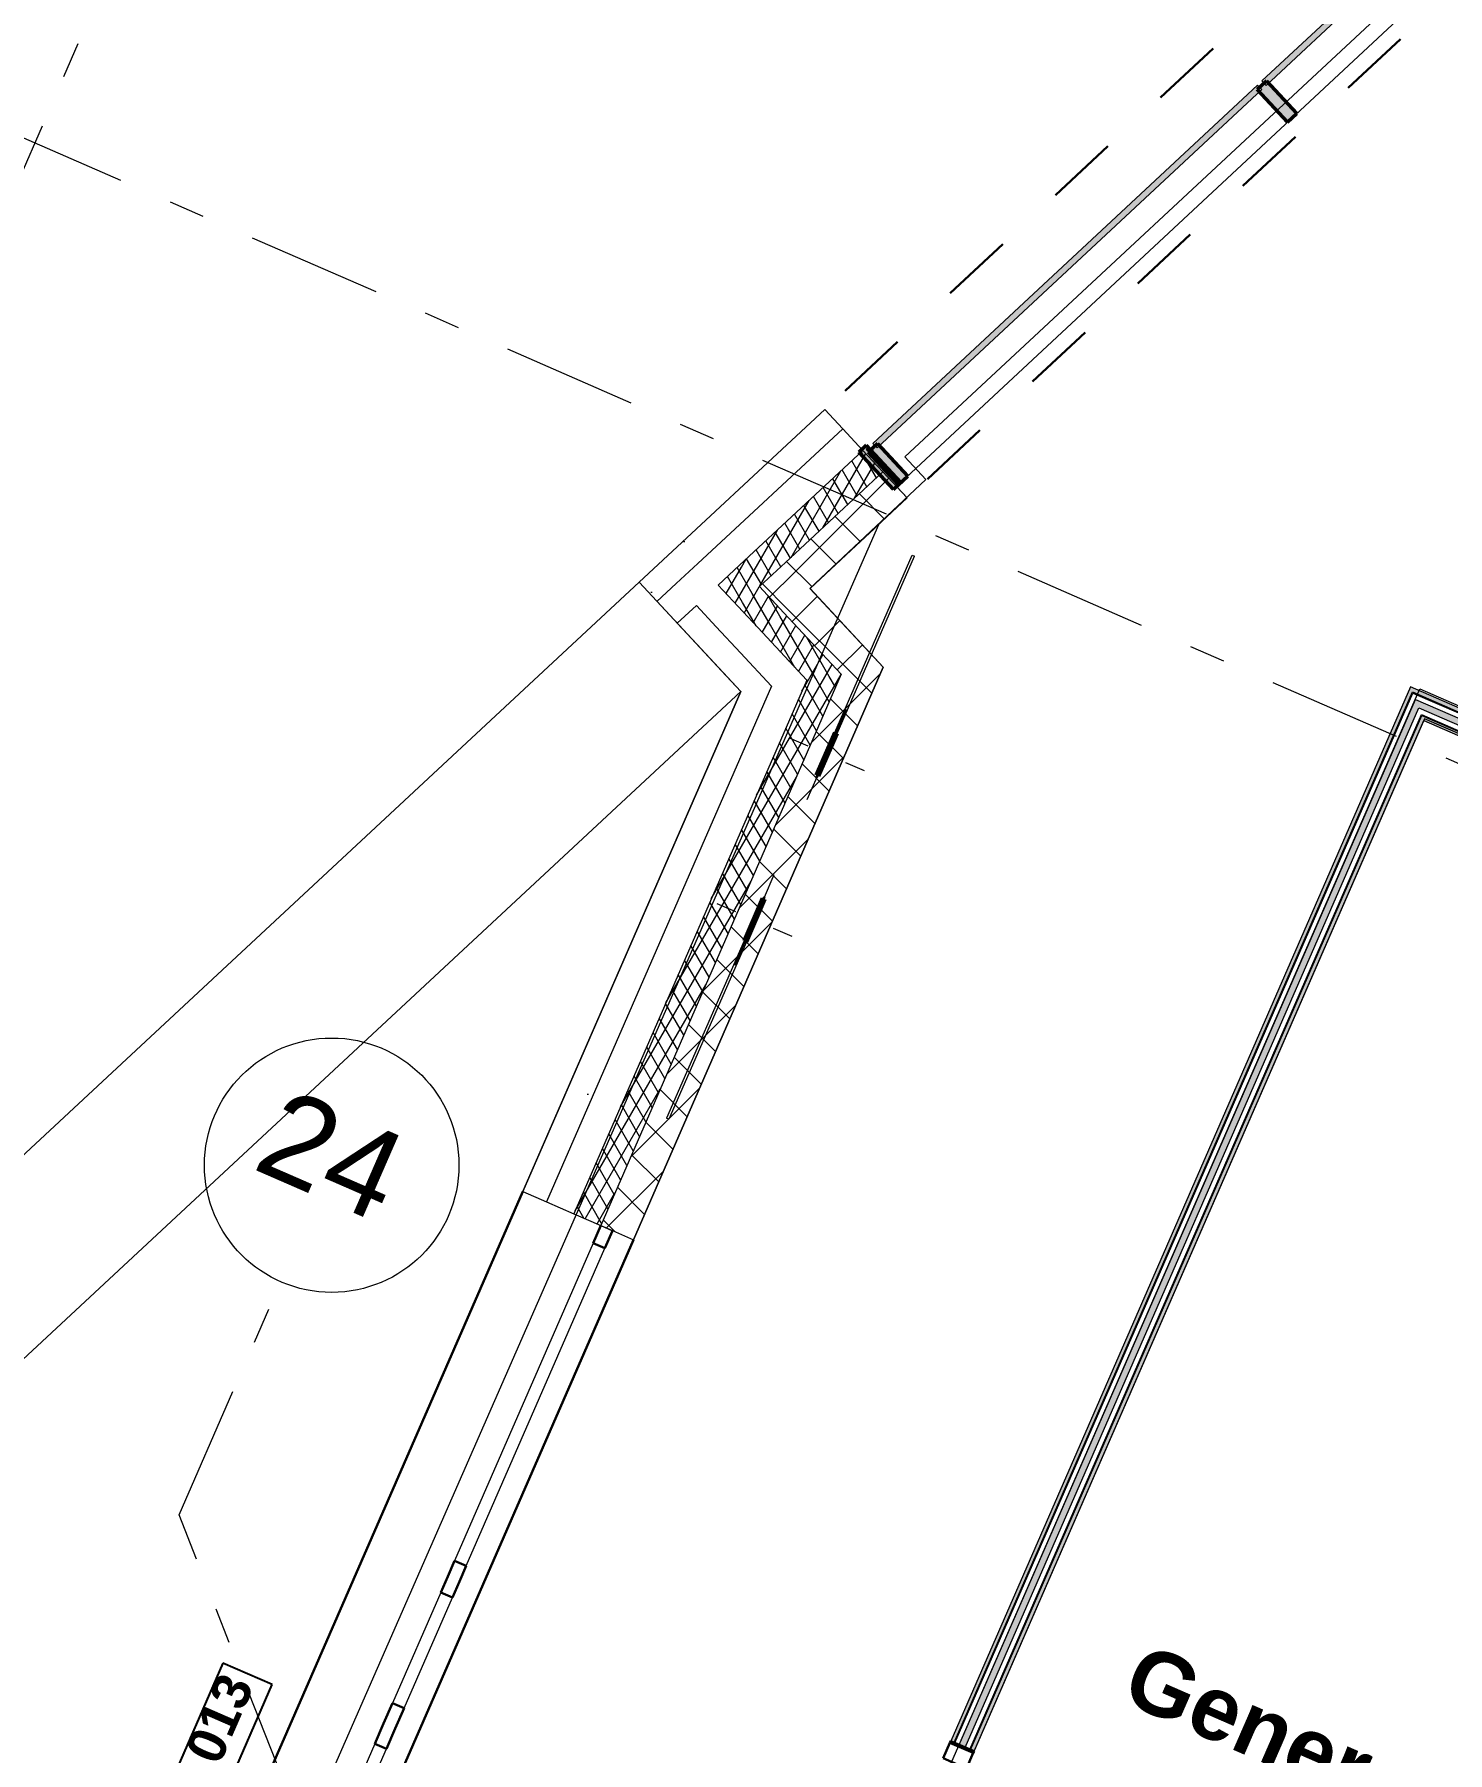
# Model space of a CAD drawing. Header units: millimetres. Extents: x -50172 to 90294, y -80883 to 956680.
# Drawn here: x 4361 to 9914, y 1605 to 8360 of the extents above; entities that cross this region are included whole.
import ezdxf
from ezdxf.enums import TextEntityAlignment as Align

# ---------------------------------------------------------------- set-up
doc = ezdxf.new("R2010")
doc.units = ezdxf.units.MM
doc.header["$MEASUREMENT"] = 0
doc.linetypes.add('Dashed', pattern=[564.444447, 282.222223, -282.222223])
doc.linetypes.add('Double Dashed', pattern=[1093.611073, 529.166651, -211.666656, 141.111112, -211.666656])
for name, color, linetype in [('A-15-M_Bracing', 7, 'Continuous'), ('A-15-MG_Structural_Grid', 7, 'Continuous'), ('A-20-M_Floor_Slab', 7, 'Continuous'), ('A-25-M_Curtain_Wall', 7, 'Continuous'), ('A-25-M_Wall_Ext_Existing_HUB', 7, 'Continuous'), ('ArchiCAD Window Markers', 7, 'Continuous'), ('ArchiCAD Windows', 7, 'Continuous'), ('New_A-05-M_Gross_Int_Circulation', 7, 'Continuous'), ('New_A-15-MG_Structural_Grid_Phase_2', 7, 'Continuous'), ('New_A-25-M_Wall_Int', 7, 'Continuous'), ('New_A-35-M_FFE-Zone', 7, 'Continuous'), ('New_ArchiCAD Doors', 7, 'Continuous')]:
    doc.layers.add(name, color=color, linetype=linetype)
for name, color, linetype, lineweight in [('A-15-M_Bracing_Pen_No__20', 7, 'Continuous', 0), ('A-15-M_Bracing_Pen_No__88', 8, 'Continuous', 20), ('A-20-M_Floor_Slab_Pen_No__89', 8, 'Continuous', 20), ('A-25-M_Curtain_Wall_Pen_No__1', 7, 'Continuous', 13), ('A-25-M_Wall_Ext_Existing_HUB_Pen_No__1', 7, 'Continuous', 13), ('A-25-M_Wall_Ext_Existing_HUB_Pen_No__87', 8, 'Continuous', 20), ('A-25-M_Wall_Int_Pen_No__1', 7, 'Continuous', 13), ('ArchiCAD Window Markers_Pen_No__1', 7, 'Continuous', 13), ('ArchiCAD Window Markers_Pen_No__5', 7, 'Continuous', 25), ('ArchiCAD Windows_Pen_No__1', 7, 'Continuous', 13), ('ArchiCAD Windows_Pen_No__83', 8, 'Continuous', 20), ('New_A-25-M_Wall_Int_Pen_No__1', 7, 'Continuous', 13), ('New_ArchiCAD Doors_Pen_No__1', 7, 'Continuous', 13), ('New_ArchiCAD Zone Stamps_Pen_No__9', 7, 'Continuous', 13)]:
    doc.layers.add(name, color=color, linetype=linetype, lineweight=lineweight)
for name, color, linetype, lineweight, true_color in [('A-15-M_Bracing_Pen_No__28', 7, 'Continuous', 50, 0x2a2a2a), ('A-15-M_Bracing_Pen_No__81', 7, 'Continuous', 20, 0x6a6a6a), ('A-15-MG_Structural_Grid_Pen_No__163', 7, 'Continuous', 0, 0x750077), ('A-25-M_Curtain_Wall_Pen_No__144', 7, 'Continuous', 0, 0xc8c8c8), ('A-25-M_Curtain_Wall_Pen_No__165', 7, 'Continuous', 0, 0x006060), ('A-25-M_Curtain_Wall_Pen_No__27', 7, 'Continuous', 50, 0x2a2a2a), ('A-25-M_Wall_Ext_Existing_HUB_Pen_No__107', 7, 'Continuous', 15, 0xa6a6a6), ('A-25-M_Wall_Int_Pen_No__107', 7, 'Continuous', 15, 0xa6a6a6), ('ArchiCAD Windows_Pen_No__23', 7, 'Continuous', 30, 0x2a2a2a), ('ArchiCAD Windows_Pen_No__43', 7, 'Continuous', 30, 0x444444), ('New_A-05-M_Gross_Int_Circulation_Pen_No__74', 7, 'Continuous', 20, 0x606060), ('New_A-15-MG_Structural_Grid_Phase_2_Pen_No__222', 7, 'Continuous', 13, 0x65af33), ('New_A-25-M_Wall_Int_Pen_No__107', 7, 'Continuous', 15, 0xa6a6a6), ('New_A-35-M_FFE-Zone_Pen_No__74', 7, 'Continuous', 20, 0x606060), ('New_ArchiCAD Doors_Pen_No__43', 7, 'Continuous', 30, 0x444444), ('New_ArchiCAD Doors_Pen_No__63', 7, 'Continuous', 20, 0x606060)]:
    doc.layers.add(name, color=color, linetype=linetype, lineweight=lineweight, true_color=true_color)
doc.styles.add('GENERATED_STYLE_1', font='')
doc.styles.add('GENERATED_STYLE_2', font='')
doc.styles.add('GENERATED_STYLE_3', font='')
doc.styles.add('GENERATED_STYLE_4', font='')
doc.styles.get('GENERATED_STYLE_1').set_extended_font_data('Swis721 BT', bold=True)
doc.styles.get('GENERATED_STYLE_2').set_extended_font_data('Arial', bold=True)
doc.styles.get('GENERATED_STYLE_3').set_extended_font_data('Arial')
doc.styles.get('GENERATED_STYLE_4').set_extended_font_data('Swis721 BT')
pattern_1 = [(103.994, (0, 0), (-1137.96, 451.32), [0, -965.2, 0, -1079.5, 0, -1031.875]), (73.994, (0, 0), (-1195.13, 1745.3), [0, -520.7, 0, -869.95, 0, -333.375]), (33.994, (-311.5, -716.2), (785.41, 1814.82), [0, -317.5, 0, -1143, 0, -1492.25]), (23.994, (-311.5, -716.2), (250.28, 1972.77), [0, -158.75, 0, -749.3, 0, -857.25])]
pattern_2 = [(60, (0, 0), (-43.30127, 25), []), (120, (0, 0), (43.30127, 25), [])]
pattern_3 = [(45, (0, 0), (-91.9239, 91.9239), []), (135, (0, 0), (91.9239, 91.9239), [])]

# ---------------------------------------------------------------- blocks, each defined once
blk = doc.blocks.new('General Store Room_INB 2201_32_1', base_point=(10519.4, 2072.7))
at = {"layer": 'New_A-35-M_FFE-Zone_Pen_No__74', "linetype": 'Continuous'}
for p, q in [((9823.4, 5669.4), (6305.9, -2397.3)), ((13388.5, 4114.8), (9823.4, 5669.4))]:
    blk.add_line(p, q, dxfattribs=at)
at = {"layer": 'New_ArchiCAD Zone Stamps_Pen_No__9'}
for tag, height, style, p in [('ROOM_NAME', 250, 'GENERATED_STYLE_2', (8722.3, 2041.3)), ('zoneNameLine2', 250, 'GENERATED_STYLE_2', (8533.9, 1609.1)), ('ROOM_NUMBER', 200, 'GENERATED_STYLE_3', (8345.5, 1188.4)), ('measuredAreaCode', 200, 'GENERATED_STYLE_3', (8188.5, 828.3)), ('DUMMY_649', 200, 'GENERATED_STYLE_3', (8495.9, 694.3)), ('DUMMY_650', 200, 'GENERATED_STYLE_3', (8985.2, 480.9)), ('DUMMY_651', 133.3, 'GENERATED_STYLE_3', (9264.5, 374.3))]:
    blk.add_attdef(tag, text='', height=height, rotation=336.44041, dxfattribs=dict(at, style=style)).set_placement(p, align=Align.TOP_LEFT)
blk = doc.blocks.new('Hub Circulation-Second_SF014_33_1', base_point=(12677, 5772.6))
at = {"layer": 'New_A-05-M_Gross_Int_Circulation_Pen_No__74', "linetype": 'Continuous'}
for p, q in [((10957.8, 9573.8), (7749, 6582.2)), ((7749, 6582.2), (7790.9, 6537.3)), ((7790.9, 6537.3), (7409, 6181.2)), ((7409, 6181.2), (7696.6, 5872.1)), ((7696.6, 5872.1), (6715.1, 3621.1)), ((6235.4, -2399.3), (9804.8, 5786.6)), ((9804.8, 5786.6), (12143.9, 4766.6)), ((6715.1, 3621.1), (4492.4, -1476.1))]:
    blk.add_line(p, q, dxfattribs=at)
at = {"layer": 'New_ArchiCAD Zone Stamps_Pen_No__9'}
for tag, height, style, p in [('ROOM_NAME', 250, 'GENERATED_STYLE_2', (11346.7, 7549.1)), ('zoneNameLine2', 250, 'GENERATED_STYLE_2', (11158.2, 7117)), ('ROOM_NUMBER', 200, 'GENERATED_STYLE_3', (10969.8, 6696.3)), ('measuredAreaCode', 200, 'GENERATED_STYLE_3', (10812.8, 6336.2)), ('ROOM_WALLS_PRM', 200, 'GENERATED_STYLE_3', (11120.2, 6202.1)), ('DUMMY_649', 200, 'GENERATED_STYLE_3', (11749.4, 5927.8)), ('DUMMY_650', 133.3, 'GENERATED_STYLE_3', (12028.6, 5821.2))]:
    blk.add_attdef(tag, text='', height=height, rotation=336.44041, dxfattribs=dict(at, style=style)).set_placement(p, align=Align.TOP_LEFT)
blk = doc.blocks.new('Slab_3_1', base_point=(4098.2, -1742.5))
at = {"layer": 'A-20-M_Floor_Slab_Pen_No__89', "linetype": 'Continuous', "flags": 128}
blk.add_lwpolyline([(4098.2, -1742.5), (7679.1, 6433.3), (7408.6, 6181.5), (7863.9, 6610.1), (7781, 6699.2), (15385.5, 13775.7), (15455.9, 13700.1), (17774.7, 15857.9), (18446.1, 15136.4), (19353.7, 17217.8), (53673.3, 2252.6), (46447.7, -14317.9), (43562.2, -13059.7), (41504.6, -17778.4), (12656.3, -5199.1), (14458.9, -1065.4), (11927.1, 38.6), (10023.8, -4326.4)], close=True, dxfattribs=at)
blk = doc.blocks.new('Slab_5_1', base_point=(7137.3, 5776.6))
at = {"layer": 'A-20-M_Floor_Slab_Pen_No__89', "linetype": 'Continuous', "flags": 128}
blk.add_lwpolyline([(7137.3, 5776.6), (892, -34.9), (4010.3, -1394.7)], close=True, dxfattribs=at)
blk = doc.blocks.new('Triple Window 19')
at = {"layer": 'ArchiCAD Windows_Pen_No__1', "linetype": 'Continuous'}
for p, q in [((-2817.5, 0), (-2817.5, -50)), ((2817.5, 0), (2817.5, -50))]:
    blk.add_line(p, q, dxfattribs=at)
at = {"layer": 'ArchiCAD Windows_Pen_No__23', "linetype": 'Continuous'}
for p, q in [((-2817.5, 335), (2817.5, 335)), ((-2817.5, -139.5), (2817.5, -139.5))]:
    blk.add_line(p, q, dxfattribs=at)
at = {"layer": 'ArchiCAD Windows_Pen_No__43', "linetype": 'Continuous'}
for p, q in [((-2817.5, 0), (-2742.5, 0)), ((-2742.5, 0), (-2742.5, -50)), ((-1380.5, -50), (-1380.5, 0)), ((-1380.5, 0), (-1312.5, 0)), ((-1312.5, 0), (-1244.5, 0)), ((-1244.5, 0), (-1244.5, -50)), ((-770, -50), (-770, 0)), ((-770, 0), (-682.5, 0)), ((-682.5, 0), (-595, 0)), ((-595, 0), (-595, -50)), ((2742.5, -50), (2742.5, 0)), ((2742.5, 0), (2817.5, 0)), ((-2742.5, -50), (-2817.5, -50)), ((-1312.5, -50), (-1380.5, -50)), ((-1244.5, -50), (-1312.5, -50)), ((-682.5, -50), (-770, -50)), ((-595, -50), (-682.5, -50)), ((2817.5, -50), (2742.5, -50))]:
    blk.add_line(p, q, dxfattribs=at)
at = {"layer": 'ArchiCAD Windows_Pen_No__83', "linetype": 'Continuous'}
for p, q in [((-2742.5, 0), (-1380.5, 0)), ((-1244.5, 0), (-770, 0)), ((-595, 0), (2742.5, 0)), ((-1380.5, -50), (-2742.5, -50)), ((-770, -50), (-1244.5, -50)), ((2742.5, -50), (-595, -50))]:
    blk.add_line(p, q, dxfattribs=at)
blk = doc.blocks.new('Window Stamp 18_5')
at = {"layer": 'ArchiCAD Window Markers_Pen_No__5', "linetype": 'Continuous'}
for p, q in [((647.4, 339.1), (-647.4, 339.1)), ((-647.4, 339.1), (-647.4, 127.4)), ((647.4, 127.4), (647.4, 339.1)), ((-647.4, 127.4), (647.4, 127.4)), ((-647.4, 127.4), (647.4, 127.4))]:
    blk.add_line(p, q, dxfattribs=at)
at = {"layer": 'ArchiCAD Window Markers_Pen_No__1', "style": 'GENERATED_STYLE_1'}
blk.add_attdef('AC_WIDO_ID', text='', height=150, dxfattribs=at).set_placement((-588.6, 172.2), align=Align.BOTTOM_LEFT)
blk = doc.blocks.new('Wall_9_1', base_point=(3808.1, -1858.5))
at = {"layer": 'A-25-M_Wall_Ext_Existing_HUB_Pen_No__107', "linetype": 'Continuous'}
h = blk.add_hatch(dxfattribs=at)
h.set_pattern_fill('Batt_Insulation_0001', color=256, style=0, pattern_type=2)
h.set_pattern_definition(pattern_2)
h.paths.add_polyline_path([(7396, 5820.7), (6481.3, 3723), (6586.7, 3677.1), (7531.6, 5843.9)])
h = blk.add_hatch(dxfattribs=at)
h.set_pattern_fill('Concrete_Block_0001', color=256, style=0, pattern_type=2)
h.set_pattern_definition(pattern_3)
h.paths.add_polyline_path([(7531.6, 5843.9), (6586.7, 3677.1), (6587.2, 3676.9), (6633, 3656.9), (6715.1, 3621.1), (7696.6, 5872.1)])
h = blk.add_hatch(dxfattribs=at)
h.set_pattern_fill('613_01__ad_AR_SAND_0001', color=256, style=0, pattern_type=2)
h.set_pattern_definition(pattern_1)
h.paths.add_polyline_path([(6280.1, 3810.8), (6374.1, 3769.8), (7258.1, 5797.2), (7137.3, 5776.6)])
h = blk.add_hatch(dxfattribs=at)
h.set_pattern_fill('613_01__ad_AR_SAND_0001', color=256, style=0, pattern_type=2)
h.set_pattern_definition(pattern_1)
h.paths.add_polyline_path([(4010.3, -1394.7), (4060.6, -1535.8), (4121.8, -1395.5), (4027.8, -1354.5)])
h = blk.add_hatch(dxfattribs=at)
h.set_pattern_fill('Batt_Insulation_0001', color=256, style=0, pattern_type=2)
h.set_pattern_definition(pattern_2)
h.paths.add_polyline_path([(4229, -1442.3), (4143, -1639.6), (4248.4, -1685.6), (4334.4, -1488.2)])
h = blk.add_hatch(dxfattribs=at)
h.set_pattern_fill('Concrete_Block_0001', color=256, style=0, pattern_type=2)
h.set_pattern_definition(pattern_3)
h.paths.add_polyline_path([(4334.4, -1488.2), (4304.3, -1557.2), (4432.7, -1613.2), (4462.7, -1544.2), (4380.7, -1508.4), (4334.9, -1488.4)])
h = blk.add_hatch(dxfattribs=at)
h.set_pattern_fill('Concrete_Block_0001', color=256, style=0, pattern_type=2)
h.set_pattern_definition(pattern_3)
h.paths.add_polyline_path([(4376.7, -1741.5), (4432.7, -1613.2), (4304.3, -1557.2), (4248.4, -1685.6)])
h = blk.add_hatch(dxfattribs=at)
h.set_pattern_fill('Batt_Insulation_0001', color=256, style=0, pattern_type=2)
h.set_pattern_definition(pattern_2)
h.paths.add_polyline_path([(4202.4, -1791), (4248.4, -1685.6), (4143, -1639.6), (4117.9, -1696.9), (4142.1, -1764.7)])
h = blk.add_hatch(dxfattribs=at)
h.set_pattern_fill('Batt_Insulation_0001', color=256, style=0, pattern_type=2)
h.set_pattern_definition(pattern_2)
h.paths.add_polyline_path([(4330.7, -1846.9), (4376.7, -1741.5), (4248.4, -1685.6), (4202.4, -1791)])
h = blk.add_hatch(dxfattribs=at)
h.set_pattern_fill('Batt_Insulation_0001', color=256, style=0, pattern_type=2)
h.set_pattern_definition(pattern_2)
h.paths.add_polyline_path([(4142.1, -1764.7), (4174.3, -1855.3), (4202.4, -1791)])
h = blk.add_hatch(dxfattribs=at)
h.set_pattern_fill('613_01__ad_AR_SAND_0001', color=256, style=0, pattern_type=2)
h.set_pattern_definition(pattern_1)
h.paths.add_polyline_path([(4284, -1954.2), (4195.9, -1915.8), (4243, -2048.1)])
at = {"layer": 'A-25-M_Wall_Ext_Existing_HUB_Pen_No__1', "linetype": 'Continuous'}
for p, q in [((7396, 5820.7), (6481.3, 3723)), ((7531.6, 5843.9), (6586.7, 3677.1)), ((7258.1, 5797.2), (6374.1, 3769.8)), ((6280.1, 3810.8), (6374.1, 3769.8)), ((6374.1, 3769.8), (6481.3, 3723)), ((6481.3, 3723), (6586.7, 3677.1)), ((6586.7, 3677.1), (6587.2, 3676.9)), ((6587.2, 3676.9), (6633, 3656.9)), ((6633, 3656.9), (6715.1, 3621.1)), ((4027.8, -1354.5), (4121.8, -1395.5)), ((4121.8, -1395.5), (4060.6, -1535.8)), ((4121.8, -1395.5), (4229, -1442.3)), ((4229, -1442.3), (4143, -1639.6)), ((4229, -1442.3), (4334.4, -1488.2)), ((4334.4, -1488.2), (4304.3, -1557.2)), ((4334.4, -1488.2), (4334.9, -1488.4)), ((4334.9, -1488.4), (4380.7, -1508.4)), ((4380.7, -1508.4), (4462.7, -1544.2)), ((4304.3, -1557.2), (4248.4, -1685.6)), ((4143, -1639.6), (4117.9, -1696.9)), ((4376.7, -1741.5), (4248.4, -1685.6)), ((4330.7, -1846.9), (4202.4, -1791)), ((4195.9, -1915.8), (4284, -1954.2)), ((4243, -2048.1), (4243, -2048.1))]:
    blk.add_line(p, q, dxfattribs=at)
at = {"layer": 'A-25-M_Wall_Ext_Existing_HUB_Pen_No__1', "linetype": 'Continuous', "flags": 128}
for points in [[(6715.1, 3621.1), (7696.6, 5872.1)], [(7137.3, 5776.6), (6280.1, 3810.8)], [(4027.8, -1354.5), (4010.3, -1394.7)], [(4432.7, -1613.2), (4462.7, -1544.2)]]:
    blk.add_lwpolyline(points, dxfattribs=at)
at = {"layer": 'ArchiCAD Window Markers'}
ref = blk.add_blockref('Window Stamp 18_5', (5154, 1228.1), dxfattribs=dict(at, rotation=66.44041487563835))
ref.add_attrib('AC_WIDO_ID', 'P2-W02.013', dxfattribs={"layer": 'ArchiCAD Window Markers_Pen_No__1', "color": 7, "height": 150, "rotation": 66.44041, "style": 'GENERATED_STYLE_1'}).set_placement((4802, 784.3), align=Align.BOTTOM_LEFT)
at = {"layer": 'ArchiCAD Windows', "color": 251, "linetype": 'Continuous', "lineweight": 20, "true_color": 0x606060, "xscale": -1, "zscale": 1000, "rotation": 66.44041487563835}
blk.add_blockref('Triple Window 19', (5461, 1094.2), dxfattribs=at)
blk = doc.blocks.new('Wall_13_1', base_point=(-97.6, -155.4))
at = {"layer": 'A-25-M_Wall_Ext_Existing_HUB_Pen_No__87', "linetype": 'Continuous', "flags": 128}
for points in [[(6738, 6205.6), (-97.6, -155.4)], [(7137.2, 5776.7), (6738, 6205.6)], [(892, -34.9), (7137.2, 5776.7)]]:
    blk.add_lwpolyline(points, dxfattribs=at)
blk = doc.blocks.new('Rectangular Window Opening 19')
at = {"layer": 'ArchiCAD Windows_Pen_No__1', "linetype": 'Continuous'}
for p, q in [((5275.2, 334.5), (5275.2, 474.5)), ((5275.2, 474.5), (5288.2, 474.5)), ((5275.2, 219.5), (5275.2, 334.5)), ((5275.2, 102.5), (5275.2, 219.5)), ((5275.2, 0), (5275.2, 102.5))]:
    blk.add_line(p, q, dxfattribs=at)
at = {"layer": 'ArchiCAD Windows_Pen_No__23', "linetype": 'Dashed'}
for p, q in [((-5275.2, 474.5), (5275.2, 474.5)), ((-5275.2, 0), (5275.2, 0))]:
    blk.add_line(p, q, dxfattribs=at)
blk = doc.blocks.new('Wall_77_1', base_point=(17336.8, 16068.6))
at = {"layer": 'A-25-M_Wall_Ext_Existing_HUB_Pen_No__107', "linetype": 'Continuous'}
h = blk.add_hatch(dxfattribs=at)
h.set_pattern_fill('613_01__ad_AR_SAND_0001', color=256, style=0, pattern_type=2)
h.set_pattern_definition(pattern_1)
h.paths.add_polyline_path([(7467.7, 6884.6), (6738, 6205.6), (6807.8, 6130.6), (7537.5, 6809.6)])
h = blk.add_hatch(dxfattribs=at)
h.set_pattern_fill('Batt_Insulation_0001', color=256, style=0, pattern_type=2)
h.set_pattern_definition(pattern_2)
h.paths.add_polyline_path([(7132.4, 6272.8), (7210.8, 6188.6), (7695.5, 6639.8), (7617.2, 6723.9)])
h = blk.add_hatch(dxfattribs=at)
h.set_pattern_fill('Concrete_Block_0001', color=256, style=0, pattern_type=2)
h.set_pattern_definition(pattern_3)
h.paths.add_polyline_path([(7313.3, 6284), (7408.6, 6181.5), (7790.9, 6537.3), (7695.5, 6639.8)])
h = blk.add_hatch(dxfattribs=at)
h.set_pattern_fill('Concrete_Block_0001', color=256, style=0, pattern_type=2)
h.set_pattern_definition(pattern_3)
h.paths.add_polyline_path([(7306.1, 6086.2), (7408.6, 6181.5), (7313.3, 6284), (7210.8, 6188.6)])
h = blk.add_hatch(dxfattribs=at)
h.set_pattern_fill('Batt_Insulation_0001', color=256, style=0, pattern_type=2)
h.set_pattern_definition(pattern_2)
h.paths.add_polyline_path([(7126.6, 6110.3), (7210.8, 6188.6), (7132.4, 6272.8), (7048.2, 6194.5)])
h = blk.add_hatch(dxfattribs=at)
h.set_pattern_fill('Batt_Insulation_0001', color=256, style=0, pattern_type=2)
h.set_pattern_definition(pattern_2)
h.paths.add_polyline_path([(7221.9, 6007.8), (7306.1, 6086.2), (7210.8, 6188.6), (7126.6, 6110.3)])
h = blk.add_hatch(dxfattribs=at)
h.set_pattern_fill('613_01__ad_AR_SAND_0001', color=256, style=0, pattern_type=2)
h.set_pattern_definition(pattern_1)
h.paths.add_polyline_path([(6965.9, 5960.8), (7040.9, 6030.6), (6962.6, 6114.8), (6887.5, 6045)])
h = blk.add_hatch(dxfattribs=at)
h.set_pattern_fill('613_01__ad_AR_SAND_0001', color=256, style=0, pattern_type=2)
h.set_pattern_definition(pattern_1)
h.paths.add_polyline_path([(7061.3, 5858.3), (7136.3, 5928.1), (7040.9, 6030.6), (6965.9, 5960.8)])
at = {"layer": 'A-25-M_Wall_Ext_Existing_HUB_Pen_No__1', "linetype": 'Continuous'}
for p, q in [((7467.7, 6884.6), (7537.5, 6809.6)), ((7537.5, 6809.6), (6968.5, 6280.1)), ((7537.5, 6809.6), (7617.2, 6723.9)), ((7617.2, 6723.9), (7132.4, 6272.8)), ((7617.2, 6723.9), (7695.5, 6639.8)), ((7695.5, 6639.8), (7313.3, 6284)), ((7695.5, 6639.8), (7790.9, 6537.3)), ((7790.9, 6537.3), (7781.4, 6528.4)), ((7313.3, 6284), (7210.8, 6188.6)), ((6968.5, 6280.1), (6882.9, 6200.4)), ((7132.4, 6272.8), (7048.2, 6194.5)), ((6882.9, 6200.4), (6807.8, 6130.6)), ((7126.6, 6110.3), (7048.2, 6194.5)), ((7306.1, 6086.2), (7210.8, 6188.6)), ((6962.6, 6114.8), (6887.5, 6045)), ((6962.6, 6114.8), (7040.9, 6030.6)), ((7221.9, 6007.8), (7126.6, 6110.3)), ((6887.5, 6045), (6965.9, 5960.8)), ((7040.9, 6030.6), (7136.3, 5928.1)), ((6965.9, 5960.8), (7061.3, 5858.3))]:
    blk.add_line(p, q, dxfattribs=at)
at = {"layer": 'A-25-M_Wall_Ext_Existing_HUB_Pen_No__1', "linetype": 'Continuous', "flags": 128}
for points in [[(7467.7, 6884.6), (6738, 6205.6)], [(7408.6, 6181.5), (7790.9, 6537.3)], [(6738, 6205.6), (7061.3, 5858.3)]]:
    blk.add_lwpolyline(points, dxfattribs=at)
at = {"layer": 'ArchiCAD Windows', "color": 251, "linetype": 'Continuous', "lineweight": 20, "true_color": 0x606060, "zscale": 1000, "rotation": 222.9404147760818}
blk.add_blockref('Rectangular Window Opening 19', (11329.4, 10478.3), dxfattribs=at)
blk = doc.blocks.new('Wall_93_1', base_point=(6738, 6205.6))
at = {"layer": 'A-25-M_Wall_Ext_Existing_HUB_Pen_No__107', "linetype": 'Continuous'}
h = blk.add_hatch(dxfattribs=at)
h.set_pattern_fill('Concrete_Block_0001', color=256, style=0, pattern_type=2)
h.set_pattern_definition(pattern_3)
h.paths.add_polyline_path([(7306.1, 6086.2), (7531.6, 5843.9), (7696.6, 5872.1), (7408.6, 6181.5)])
h = blk.add_hatch(dxfattribs=at)
h.set_pattern_fill('Batt_Insulation_0001', color=256, style=0, pattern_type=2)
h.set_pattern_definition(pattern_2)
h.paths.add_polyline_path([(7221.9, 6007.8), (7396, 5820.7), (7531.6, 5843.9), (7306.1, 6086.2)])
h = blk.add_hatch(dxfattribs=at)
h.set_pattern_fill('613_01__ad_AR_SAND_0001', color=256, style=0, pattern_type=2)
h.set_pattern_definition(pattern_1)
h.paths.add_polyline_path([(7061.3, 5858.3), (7137.3, 5776.6), (7258.1, 5797.2), (7136.3, 5928.1)])
at = {"layer": 'A-25-M_Wall_Ext_Existing_HUB_Pen_No__1', "linetype": 'Continuous'}
for p, q in [((7306.1, 6086.2), (7531.6, 5843.9)), ((7221.9, 6007.8), (7396, 5820.7)), ((7136.3, 5928.1), (7258.1, 5797.2))]:
    blk.add_line(p, q, dxfattribs=at)
at = {"layer": 'A-25-M_Wall_Ext_Existing_HUB_Pen_No__1', "linetype": 'Continuous', "flags": 128}
for points in [[(7696.6, 5872.1), (7408.6, 6181.5)], [(7061.3, 5858.3), (7137.3, 5776.6)]]:
    blk.add_lwpolyline(points, dxfattribs=at)
blk = doc.blocks.new('*X468')
at = {"layer": 'New_A-25-M_Wall_Int_Pen_No__107', "linetype": 'Continuous'}
blk.add_hatch(color=256, dxfattribs=at).paths.add_polyline_path([(9800.7, 5712.6), (13446, 4123.1), (13485.8, 4133), (9787.8, 5745.5)])
blk = doc.blocks.new('Wall_118_1', base_point=(9768.7, 5794.2))
at = {"layer": 'A-25-M_Wall_Int_Pen_No__107', "linetype": 'Continuous'}
blk.add_hatch(color=256, dxfattribs=at).paths.add_polyline_path([(13391.5, 4121.7), (13385.5, 4108), (13403.9, 4112.6), (13405.3, 4115.7)])
at = {"layer": 'New_A-25-M_Wall_Int_Pen_No__107', "linetype": 'Continuous'}
for points in [[(9776.5, 5774.5), (13520.8, 4141.7), (13544.7, 4147.7), (9768.7, 5794.2)], [(13391.5, 4121.7), (9812.6, 5682.3), (9820.4, 5662.6), (13385.5, 4108)]]:
    blk.add_hatch(color=256, dxfattribs=at).paths.add_polyline_path(points)
at = {"layer": 'New_A-25-M_Wall_Int_Pen_No__107', "linetype": 'Continuous', "lineweight": 0, "true_color": 0x535353}
for points in [[(9778, 5770.5), (13516, 4140.5), (13520.8, 4141.7), (9776.5, 5774.5)], [(9812.6, 5682.3), (13409.4, 4113.9), (13414.2, 4115.1), (9811.1, 5686.3)]]:
    blk.add_hatch(color=251, dxfattribs=at).paths.add_polyline_path(points)
at = {"layer": 'A-25-M_Wall_Int_Pen_No__1', "linetype": 'Continuous'}
blk.add_line((13405.3, 4115.7), (13403.9, 4112.6), dxfattribs=at)
at = {"layer": 'New_A-25-M_Wall_Int_Pen_No__1', "linetype": 'Continuous'}
for p, q in [((9776.5, 5774.5), (13520.8, 4141.7)), ((9778, 5770.5), (13516, 4140.5)), ((9787.8, 5745.5), (13485.8, 4133)), ((9800.7, 5712.6), (13446, 4123.1)), ((9811.1, 5686.3), (13414.2, 4115.1)), ((9812.6, 5682.3), (13409.4, 4113.9))]:
    blk.add_line(p, q, dxfattribs=at)
at = {"layer": 'New_A-25-M_Wall_Int_Pen_No__1', "linetype": 'Continuous', "flags": 128}
for points in [[(13544.7, 4147.7), (9768.7, 5794.2)], [(9820.4, 5662.6), (13385.5, 4108)]]:
    blk.add_lwpolyline(points, dxfattribs=at)
at = {"layer": 'New_A-25-M_Wall_Int', "color": 250, "lineweight": 50, "true_color": 0x2a2a2a}
blk.add_blockref('*X468', (0, 0), dxfattribs=at)
blk = doc.blocks.new('*X758')
at = {"layer": 'New_A-25-M_Wall_Int_Pen_No__107', "linetype": 'Continuous'}
blk.add_hatch(color=256, dxfattribs=at).paths.add_polyline_path([(9787.8, 5745.5), (7995.6, 1635.4), (8018.5, 1625.4), (9800.7, 5712.6)])
blk = doc.blocks.new('Double Door Asymmetric 19_7')
at = {"layer": 'New_ArchiCAD Doors_Pen_No__1', "linetype": 'Continuous'}
for p, q in [((-755, 0), (-755, -15)), ((755, 0), (755, -15)), ((-755, -15), (-755, -18)), ((-755, -18), (-755, -38)), ((-755, -38), (-755, -63)), ((-755, -63), (-755, -82)), ((755, -15), (755, -18)), ((755, -18), (755, -38)), ((755, -38), (755, -63)), ((755, -63), (755, -82)), ((-755, -82), (-755, -85)), ((-755, -85), (-755, -100)), ((755, -82), (755, -85)), ((755, -85), (755, -100))]:
    blk.add_line(p, q, dxfattribs=at)
at = {"layer": 'New_ArchiCAD Doors_Pen_No__43', "linetype": 'Continuous'}
for p, q in [((-748, 0), (-755, 0)), ((-755, 0), (-755, -100)), ((-682, 0), (-748, 0)), ((-748, 0), (-748, -100)), ((-682, -100), (-682, 0)), ((748, 0), (682, 0)), ((682, 0), (682, -100)), ((748, 0), (755, 0)), ((748, -100), (748, 0)), ((755, 0), (755, -100)), ((-748, -100), (-755, -100)), ((-748, -100), (-682, -100)), ((682, -100), (748, -100)), ((748, -100), (755, -100))]:
    blk.add_line(p, q, dxfattribs=at)
at = {"layer": 'New_ArchiCAD Doors_Pen_No__63', "linetype": 'Continuous'}
for p, q in [((682, 0), (682, 924)), ((-682, 0), (-682, 440))]:
    blk.add_line(p, q, dxfattribs=at)
for centre, radius, start, end in [((682, 0), 924, 90, 180), ((-682, 0), 440, 0, 90)]:
    blk.add_arc(centre, radius, start, end, dxfattribs=at)
blk = doc.blocks.new('Wall_289_1', base_point=(-1916.9, -21004.6))
at = {"layer": 'New_A-25-M_Wall_Int_Pen_No__107', "linetype": 'Continuous'}
for points in [[(9768.7, 5794.2), (7961.7, 1650.2), (7975.4, 1644.2), (9776.5, 5774.5)], [(8039.6, 1616.2), (8053.4, 1610.2), (9820.4, 5662.6), (9812.6, 5682.3)]]:
    blk.add_hatch(color=256, dxfattribs=at).paths.add_polyline_path(points)
at = {"layer": 'New_A-25-M_Wall_Int_Pen_No__107', "linetype": 'Continuous', "lineweight": 0, "true_color": 0x535353}
for points in [[(9776.5, 5774.5), (7975.4, 1644.2), (7978.2, 1643), (9778, 5770.5)], [(9811.1, 5686.3), (8036.9, 1617.4), (8039.6, 1616.2), (9812.6, 5682.3)]]:
    blk.add_hatch(color=251, dxfattribs=at).paths.add_polyline_path(points)
at = {"layer": 'New_A-25-M_Wall_Int_Pen_No__1', "linetype": 'Continuous'}
for p, q in [((7975.4, 1644.2), (9776.5, 5774.5)), ((7978.2, 1643), (9778, 5770.5)), ((7995.6, 1635.4), (9787.8, 5745.5)), ((8018.5, 1625.4), (9800.7, 5712.6)), ((8036.9, 1617.4), (9811.1, 5686.3)), ((8039.6, 1616.2), (9812.6, 5682.3)), ((7975.4, 1644.2), (7961.7, 1650.2)), ((7978.2, 1643), (7975.4, 1644.2)), ((7995.6, 1635.4), (7978.2, 1643)), ((8018.5, 1625.4), (7995.6, 1635.4)), ((8036.9, 1617.4), (8018.5, 1625.4)), ((8039.6, 1616.2), (8036.9, 1617.4)), ((8053.4, 1610.2), (8039.6, 1616.2))]:
    blk.add_line(p, q, dxfattribs=at)
at = {"layer": 'New_A-25-M_Wall_Int_Pen_No__1', "linetype": 'Continuous', "flags": 128}
for points in [[(9768.7, 5794.2), (7961.7, 1650.2)], [(8053.4, 1610.2), (9820.4, 5662.6)]]:
    blk.add_lwpolyline(points, dxfattribs=at)
at = {"layer": 'New_A-25-M_Wall_Int', "color": 250, "lineweight": 50, "true_color": 0x2a2a2a}
blk.add_blockref('*X758', (0, 0), dxfattribs=at)
at = {"layer": 'New_ArchiCAD Doors', "color": 251, "linetype": 'Continuous', "lineweight": 20, "true_color": 0x606060, "zscale": 1000, "rotation": 246.4404115839982}
blk.add_blockref('Double Door Asymmetric 19_7', (7751.6, 918.1), dxfattribs=at)
blk = doc.blocks.new('Column_7_1', base_point=(7836.8, 6359.7))
at = {"layer": 'A-15-M_Bracing_Pen_No__81', "linetype": 'Continuous', "lineweight": 0, "true_color": 0x353535}
blk.add_hatch(color=250, dxfattribs=at).paths.add_polyline_path([(7515.7, 5610.7), (7506.5, 5614.7), (7433.6, 5447.5), (7442.8, 5443.5)])
at = {"layer": 'A-15-M_Bracing_Pen_No__20', "linetype": 'Continuous'}
for p, q in [((7513.5, 5618.3), (7552.4, 5707.4)), ((7401.3, 5561.1), (7328, 5593.1)), ((7548, 5497.1), (7621.3, 5465.2)), ((7435.8, 5440), (7396.9, 5350.8))]:
    blk.add_line(p, q, dxfattribs=at)
blk.add_point((7474.7, 5529.1), dxfattribs=at)
at = {"layer": 'A-15-M_Bracing_Pen_No__28', "linetype": 'Continuous'}
for p, q in [((7506.5, 5614.7), (7433.6, 5447.5)), ((7515.7, 5610.7), (7442.8, 5443.5)), ((7506.5, 5614.7), (7515.7, 5610.7)), ((7433.6, 5447.5), (7442.8, 5443.5))]:
    blk.add_line(p, q, dxfattribs=at)
at = {"layer": 'A-15-M_Bracing_Pen_No__88', "linetype": 'Continuous', "flags": 128}
for points in [[(7506.5, 5614.7), (7810.6, 6312.1)], [(7515.7, 5610.7), (7819.8, 6308.1)], [(7810.6, 6312.1), (7819.8, 6308.1)]]:
    blk.add_lwpolyline(points, dxfattribs=at)
blk = doc.blocks.new('Column_8_1', base_point=(6828.7, 4047.6))
at = {"layer": 'A-15-M_Bracing_Pen_No__81', "linetype": 'Continuous', "lineweight": 0, "true_color": 0x353535}
blk.add_hatch(color=250, dxfattribs=at).paths.add_polyline_path([(7231.8, 4959.7), (7222.7, 4963.7), (7149.8, 4796.5), (7158.9, 4792.5)])
at = {"layer": 'A-15-M_Bracing_Pen_No__20', "linetype": 'Continuous'}
for p, q in [((7229.7, 4967.3), (7268.6, 5056.4)), ((7117.5, 4910.1), (7044.1, 4942.1)), ((7264.1, 4846.1), (7337.5, 4814.2)), ((7151.9, 4789), (7113, 4699.8))]:
    blk.add_line(p, q, dxfattribs=at)
blk.add_point((7190.8, 4878.1), dxfattribs=at)
at = {"layer": 'A-15-M_Bracing_Pen_No__28', "linetype": 'Continuous'}
for p, q in [((7222.7, 4963.7), (7149.8, 4796.5)), ((7231.8, 4959.7), (7158.9, 4792.5)), ((7222.7, 4963.7), (7231.8, 4959.7)), ((7149.8, 4796.5), (7158.9, 4792.5))]:
    blk.add_line(p, q, dxfattribs=at)
at = {"layer": 'A-15-M_Bracing_Pen_No__88', "linetype": 'Continuous', "flags": 128}
for points in [[(7149.8, 4796.5), (6845.7, 4099.1)], [(7158.9, 4792.5), (6854.8, 4095.1)], [(6854.8, 4095.1), (6845.7, 4099.1)]]:
    blk.add_lwpolyline(points, dxfattribs=at)
blk = doc.blocks.new('Standard grid marker')
at = {"layer": 'A-15-MG_Structural_Grid_Pen_No__163', "linetype": 'Double Dashed'}
blk.add_line((1000, 0), (29726, 0), dxfattribs=at)
at = {"layer": 'A-15-MG_Structural_Grid_Pen_No__163', "style": 'GENERATED_STYLE_4'}
for tag, p in [('AC_MarkerText_1_0', (-500, 41.2)), ('AC_MarkerText_1_1', (31226, 41.2))]:
    blk.add_attdef(tag, text='', height=350, rotation=90, dxfattribs=at).set_placement(p, align=Align.MIDDLE_CENTER)
blk = doc.blocks.new('Curtain Wall_20_1')
at = {"layer": 'A-25-M_Curtain_Wall_Pen_No__144', "linetype": 'Continuous'}
for points in [[(10897.1, 9790.7), (11033.5, 9644.4), (11062.7, 9671.7), (10926.4, 9818)], [(9937.7, 8862), (10057, 8734), (10093.6, 8768.1), (9974.3, 8896.1)], [(9166.1, 8142.6), (9285.4, 8014.6), (9322, 8048.7), (9202.6, 8176.7)], [(7600.5, 6717.2), (7736.9, 6570.9), (7766.1, 6598.2), (7629.7, 6744.5)], [(7637.4, 6717.4), (7756.7, 6589.4), (7793.3, 6623.5), (7673.9, 6751.5)]]:
    blk.add_hatch(color=256, dxfattribs=at).paths.add_polyline_path(points)
at = {"layer": 'A-25-M_Curtain_Wall_Pen_No__165', "linetype": 'Continuous', "lineweight": 0, "true_color": 0x001818}
for points in [[(9972.9, 8878.5), (10930.7, 9771.5), (10914.4, 9789), (9956.6, 8896.1)], [(9201.3, 8159.1), (9955.4, 8862.1), (9939, 8879.7), (9184.9, 8176.6)], [(7672.6, 6733.9), (9183.7, 8142.7), (9167.4, 8160.3), (7656.3, 6751.4)], [(7646.6, 6709.5), (7655.1, 6717.5), (7638.7, 6735), (7630.2, 6727.1)]]:
    blk.add_hatch(color=168, dxfattribs=at).paths.add_polyline_path(points)
at = {"layer": 'A-25-M_Curtain_Wall_Pen_No__1', "linetype": 'Continuous'}
for p, q in [((10914.4, 9789), (9956.6, 8896.1)), ((9972.9, 8878.5), (10930.7, 9771.5)), ((10930.7, 9771.5), (10914.4, 9789)), ((9939, 8879.7), (9184.9, 8176.6)), ((9201.3, 8159.1), (9955.4, 8862.1)), ((9955.4, 8862.1), (9939, 8879.7)), ((9956.6, 8896.1), (9972.9, 8878.5)), ((9184.9, 8176.6), (9201.3, 8159.1)), ((9167.4, 8160.3), (7656.3, 6751.4)), ((7672.6, 6733.9), (9183.7, 8142.7)), ((9183.7, 8142.7), (9167.4, 8160.3)), ((7638.7, 6735), (7630.2, 6727.1)), ((7630.2, 6727.1), (7646.6, 6709.5)), ((7655.1, 6717.5), (7638.7, 6735)), ((7646.6, 6709.5), (7655.1, 6717.5)), ((7656.3, 6751.4), (7672.6, 6733.9))]:
    blk.add_line(p, q, dxfattribs=at)
at = {"layer": 'A-25-M_Curtain_Wall_Pen_No__27', "linetype": 'Continuous'}
for p, q in [((10926.4, 9818), (10897.1, 9790.7)), ((11062.7, 9671.7), (10926.4, 9818)), ((10897.1, 9790.7), (11033.5, 9644.4)), ((11033.5, 9644.4), (11062.7, 9671.7)), ((9974.3, 8896.1), (9937.7, 8862)), ((9937.7, 8862), (10057, 8734)), ((10093.6, 8768.1), (9974.3, 8896.1)), ((10057, 8734), (10093.6, 8768.1)), ((9202.6, 8176.7), (9166.1, 8142.6)), ((9322, 8048.7), (9202.6, 8176.7)), ((9166.1, 8142.6), (9285.4, 8014.6)), ((9285.4, 8014.6), (9322, 8048.7)), ((7629.7, 6744.5), (7600.5, 6717.2)), ((7600.5, 6717.2), (7736.9, 6570.9)), ((7766.1, 6598.2), (7629.7, 6744.5)), ((7673.9, 6751.5), (7637.4, 6717.4)), ((7637.4, 6717.4), (7756.7, 6589.4)), ((7793.3, 6623.5), (7673.9, 6751.5)), ((7756.7, 6589.4), (7793.3, 6623.5)), ((7736.9, 6570.9), (7766.1, 6598.2))]:
    blk.add_line(p, q, dxfattribs=at)
blk = doc.blocks.new('Standard grid marker_3')
at = {"layer": 'A-15-MG_Structural_Grid_Pen_No__163', "linetype": 'Double Dashed'}
blk.add_line((1000, 0), (74254.8, 0), dxfattribs=at)
at = {"layer": 'A-15-MG_Structural_Grid_Pen_No__163', "style": 'GENERATED_STYLE_4'}
for tag, p in [('AC_MarkerText_1_0', (-500, 43.4)), ('AC_MarkerText_1_1', (75754.8, 43.4))]:
    blk.add_attdef(tag, text='', height=350, rotation=360, dxfattribs=at).set_placement(p, align=Align.MIDDLE_CENTER)
blk = doc.blocks.new('Standard grid marker_44')
at = {"layer": 'New_A-15-MG_Structural_Grid_Phase_2_Pen_No__222', "linetype": 'Double Dashed'}
for p, q in [((37382, 0), (38287, 905)), ((38287, 905), (39287, 905))]:
    blk.add_line(p, q, dxfattribs=at)
at = {"layer": 'New_A-15-MG_Structural_Grid_Phase_2_Pen_No__222', "linetype": 'Continuous'}
blk.add_circle((39787, 905), 500, dxfattribs=at)
at = {"layer": 'New_A-15-MG_Structural_Grid_Phase_2_Pen_No__222', "style": 'GENERATED_STYLE_4'}
for tag, p in [('AC_MarkerText_1_0', (-500, 946.2)), ('AC_MarkerText_1_1', (39787, 946.2))]:
    blk.add_attdef(tag, text='', height=350, rotation=270, dxfattribs=at).set_placement(p, align=Align.MIDDLE_CENTER)

msp = doc.modelspace()

# ---------------------------------------------------------------- block references
at = {"layer": 'A-15-M_Bracing', "color": 250, "lineweight": 50, "true_color": 0x2a2a2a}
for name, p in [('Column_7_1', (7836.8, 6359.7)), ('Column_8_1', (6828.7, 4047.6))]:
    msp.add_blockref(name, p, dxfattribs=at)
at = {"layer": 'A-15-MG_Structural_Grid', "color": 8, "linetype": 'Continuous', "lineweight": 15, "zscale": 1000}
for name, p, rotation in [('Standard grid marker', (11348.2, 23952.4), 246.440411583993), ('Standard grid marker_3', (2296.2, 8834.4), 336.440411583993)]:
    msp.add_blockref(name, p, dxfattribs=dict(at, rotation=rotation))
at = {"layer": 'A-20-M_Floor_Slab', "color": 8, "linetype": 'Continuous', "lineweight": 20}
for name, p in [('Slab_3_1', (4098.2, -1742.5)), ('Slab_5_1', (7137.3, 5776.6))]:
    msp.add_blockref(name, p, dxfattribs=at)
at = {"layer": 'A-25-M_Curtain_Wall', "linetype": 'Continuous', "lineweight": 0}
msp.add_blockref('Curtain Wall_20_1', (0, 0), dxfattribs=at)
at = {"layer": 'A-25-M_Wall_Ext_Existing_HUB', "color": 250, "lineweight": 50, "true_color": 0x2a2a2a}
for name, p in [('Wall_77_1', (17336.8, 16068.6)), ('Wall_13_1', (-97.6, -155.4)), ('Wall_93_1', (6738, 6205.6)), ('Wall_9_1', (3808.1, -1858.5))]:
    msp.add_blockref(name, p, dxfattribs=at)
at = {"layer": 'New_A-05-M_Gross_Int_Circulation', "linetype": 'Continuous'}
msp.add_blockref('Hub Circulation-Second_SF014_33_1', (12677, 5772.6), dxfattribs=at)
at = {"layer": 'New_A-15-MG_Structural_Grid_Phase_2', "color": 8, "linetype": 'Continuous', "lineweight": 15}
ref = msp.add_blockref('Standard grid marker_44', (-9543.7, -32918), dxfattribs=dict(at, zscale=1000, rotation=66.44041158399293))
ref.add_attrib('AC_MarkerText_1_1', '24', dxfattribs={"layer": 'New_A-15-MG_Structural_Grid_Phase_2_Pen_No__222', "color": 85, "true_color": 0x65af33, "height": 350, "rotation": 336.44041, "style": 'GENERATED_STYLE_4'}).set_placement((5529.7, 3955.5), align=Align.MIDDLE_CENTER)
at = {"layer": 'New_A-25-M_Wall_Int', "color": 250, "lineweight": 50, "true_color": 0x2a2a2a}
for name, p in [('Wall_289_1', (-1916.9, -21004.6)), ('Wall_118_1', (9768.7, 5794.2))]:
    msp.add_blockref(name, p, dxfattribs=at)
at = {"layer": 'New_A-35-M_FFE-Zone', "linetype": 'Continuous'}
ref = msp.add_blockref('General Store Room_INB 2201_32_1', (10519.4, 2072.7), dxfattribs=at)
ref.add_attrib('ROOM_NAME', 'General Store Room', dxfattribs={"layer": 'New_ArchiCAD Zone Stamps_Pen_No__9', "color": 7, "height": 250, "rotation": 336.44041, "style": 'GENERATED_STYLE_2'}).set_placement((8722.3, 2041.3), align=Align.TOP_LEFT)

doc.saveas('drawing.dxf')
